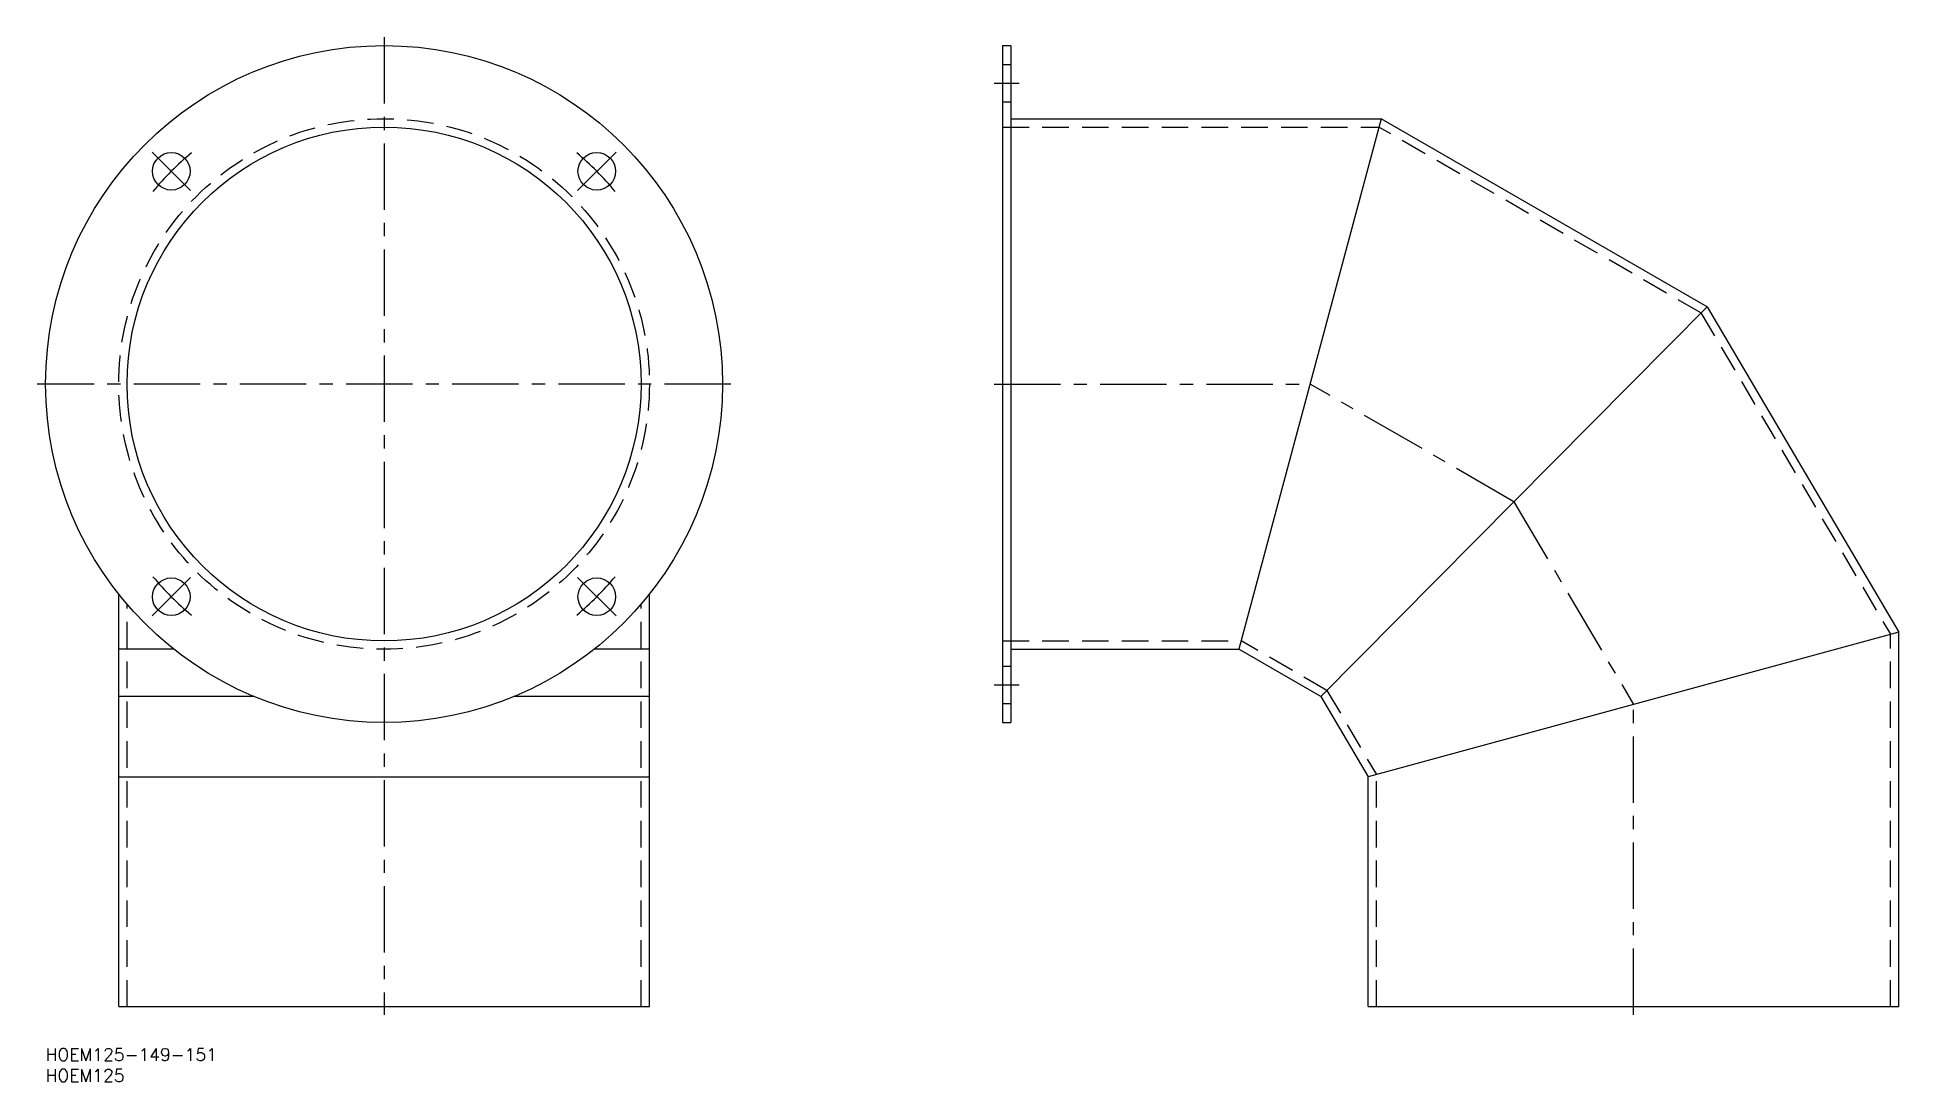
# Model space of a CAD drawing. Extents: x -2 to 443, y -8 to 242.
import ezdxf

# ---------------------------------------------------------------- set-up
doc = ezdxf.new("R2010")
doc.units = 0
doc.header["$LTSCALE"] = 0.5
doc.linetypes.add('CENTER', pattern=[50.8, 31.75, -6.35, 6.35, -6.35])
doc.linetypes.add('DASHED', pattern=[19.05, 12.7, -6.35])
for name, color, linetype in [('MSM_CENTER', 1, 'CENTER'), ('MSM_CONTINUOUS', 7, 'CONTINUOUS'), ('MSM_DASHED', 4, 'DASHED'), ('MSM_PART_NUMBER', 7, 'CONTINUOUS')]:
    doc.layers.add(name, color=color, linetype=linetype)
doc.styles.get("Standard").update_dxf_attribs({"font": 'txt.shx', "height": 3, "bigfont": 'bigfont.shx'})

# ---------------------------------------------------------------- blocks, each defined once
blk = doc.blocks.new('*U1')
at = {"layer": 'MSM_PART_NUMBER'}
blk.add_text('HOEM125-149-151', height=3, dxfattribs=at).set_placement((0, -3))
blk = doc.blocks.new('*U2')
at = {"layer": 'MSM_PART_NUMBER'}
blk.add_text('HOEM125', height=3, dxfattribs=at).set_placement((0, -8))

msp = doc.modelspace()

# ---------------------------------------------------------------- linework, layer by layer
at = {"layer": 'MSM_CENTER'}
for p, q in [((81, 242), (81, 8)), ((227, 231), (233, 231)), ((34.68, 205.32), (25.49, 214.51)), ((127.32, 205.32), (136.51, 214.51)), ((164, 159), (-2, 159)), ((227, 159), (302.61, 159)), ((351.41, 130.83), (302.61, 159)), ((351.41, 130.83), (380, 82.32)), ((34.68, 112.68), (25.49, 103.49)), ((127.32, 112.68), (136.51, 103.49)), ((227, 87), (233, 87)), ((380, 8), (380, 82.32))]:
    msp.add_line(p, q, dxfattribs=at)
for start, end in [(129.8269, 140.1731), (39.8269, 50.1731), (219.8269, 230.1731), (309.8269, 320.1731)]:
    msp.add_arc((81, 159), 72, start, end, dxfattribs=at)
at = {"layer": 'MSM_CONTINUOUS'}
for p, q in [((229, 240), (229, 78)), ((229, 240), (231, 240)), ((231, 240), (231, 78)), ((231, 222.5), (319.63, 222.5)), ((319.63, 222.5), (285.6, 95.5)), ((397.63, 177.47), (319.63, 222.5)), ((305.19, 84.19), (397.63, 177.47)), ((397.63, 177.47), (443.5, 99.64)), ((17.5, 10), (17.5, 108.71)), ((144.5, 10), (144.5, 108.71)), ((443.5, 99.64), (316.5, 65)), ((443.5, 10), (443.5, 99.64)), ((30.71, 95.5), (17.5, 95.5)), ((144.5, 95.5), (131.29, 95.5)), ((231, 95.5), (285.6, 95.5)), ((305.19, 84.19), (285.6, 95.5)), ((49.95, 84.19), (17.5, 84.19)), ((144.5, 84.19), (112.05, 84.19)), ((305.19, 84.19), (316.5, 65)), ((229, 78), (231, 78)), ((17.5, 65), (144.5, 65)), ((316.5, 10), (316.5, 65)), ((17.5, 10), (144.5, 10)), ((316.5, 10), (443.5, 10))]:
    msp.add_line(p, q, dxfattribs=at)
for centre, radius in [((81, 159), 81), ((81, 159), 61.5), ((30.09, 209.91), 4.5), ((131.91, 209.91), 4.5), ((30.09, 108.09), 4.5), ((131.91, 108.09), 4.5)]:
    msp.add_circle(centre, radius, dxfattribs=at)
at = {"layer": 'MSM_DASHED'}
for p, q in [((229, 235.5), (231, 235.5)), ((229, 226.5), (231, 226.5)), ((229, 220.5), (319.09, 220.5)), ((396.17, 176), (319.09, 220.5)), ((396.17, 176), (441.5, 99.1)), ((19.5, 10), (19.5, 106.29)), ((142.5, 10), (142.5, 106.29)), ((441.5, 10), (441.5, 99.1)), ((229, 97.5), (286.13, 97.5)), ((306.64, 85.66), (286.13, 97.5)), ((229, 91.5), (231, 91.5)), ((306.64, 85.66), (318.5, 65.55)), ((229, 82.5), (231, 82.5)), ((318.5, 10), (318.5, 65.55))]:
    msp.add_line(p, q, dxfattribs=at)
msp.add_circle((81, 159), 63.5, dxfattribs=at)

# ---------------------------------------------------------------- block references
at = {"layer": 'MSM_CONTINUOUS'}
for name in ['*U1', '*U2']:
    msp.add_blockref(name, (0, 0), dxfattribs=at)

doc.saveas('drawing.dxf')
